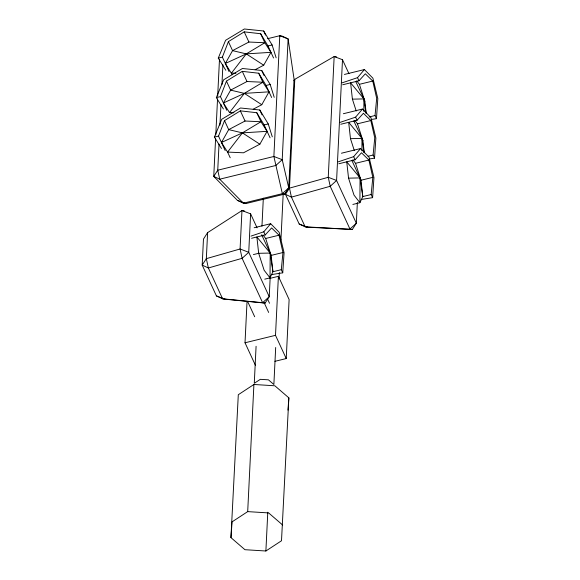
<?xml version="1.0" encoding="UTF-8"?>
<svg xmlns="http://www.w3.org/2000/svg" width="580" height="580" viewBox="0 0 580 580"><rect width="100%" height="100%" fill="white"/><g stroke="black" fill="none" stroke-linecap="round" stroke-linejoin="round"><path stroke-width="0.87" d="M361.913 150.815L361.993 138.41L353.807 120.944M363.841 111.316L363.921 98.912L355.736 81.447M244.434 210.968L241.969 210.555L207.611 232.638L206.335 258.658L208.372 267.989L222.604 298.794L225.069 299.207L265.096 303.123L269.243 296.685L270.251 276.123M215.6 138.555L213.752 176.407L237.452 200.39L243.404 203.181L245.782 203.58L284.736 194.061L288.731 187.862L294.053 79.054L288.122 38.903L282.163 36.12L279.785 35.713L267.51 38.715M215.782 134.944L217.543 98.897M217.674 96.193L219.487 59.24M219.03 144.065L217.746 170.201L219.711 179.191L243.404 203.181L282.358 193.662L284.736 194.061M219.95 125.142L220.965 104.407M221.937 84.586L222.908 64.757M230.942 537.624L238.3 394.719L253.91 384.482L274.855 385.787L288.855 397.858L281.503 540.763L265.887 551L244.948 549.702L230.942 537.624L232.08 521.855L247.696 511.618L268.634 512.923L282.641 524.994M265.096 303.123L262.624 302.702L242.121 258.317L240.084 248.987L241.969 210.555L250.618 213.861L248.74 252.3L269.243 296.685L262.624 302.702L222.604 298.794L216.42 295.901L202.188 265.096L203.464 239.076L207.611 232.638M255.381 365.204L245.021 342.78L247.029 301.651M247.696 511.618L253.91 384.482M256.084 346.274L254.279 383.293L260.326 379.327L268.438 379.827L273.869 384.504L275.681 347.493M261.957 226.2L263.327 198.215M274.913 361.325L286.237 358.556L275.507 335.327L278.393 276.319L269.685 278.443M279.031 278.879L279.342 272.556M280.93 240.055L283.185 194.01M265.887 551L267.786 512.227M285.563 192.545L285.476 194.344L299.186 224.018L305.145 226.802L307.523 227.208L352.35 229.441L356.345 223.242L357.36 202.514M336.538 56.927L334.16 56.521L294.792 79.337L289.471 188.137L291.435 197.135L305.145 226.802L352.35 229.441M286.237 358.556L289.123 299.541L278.393 276.319M342.497 59.711L336.589 180.481L356.345 223.242L349.965 229.042L330.216 186.281L328.251 177.291L334.16 56.521L342.497 59.711L348.957 73.696M271.266 274.637L282.743 272.817L284.077 252.706L279.168 232.341L270.679 223.706L254.178 227.737M371.178 119.509L376.471 118.668L377.812 98.556L372.897 78.191L364.414 69.556L344.433 74.443M369.243 159L374.542 158.159L375.876 138.054L370.968 117.689L362.478 109.054L343.367 113.724M361.13 199.484L372.614 197.657L373.948 177.553L369.039 157.187L360.55 148.553L341.439 153.221M287.97 410.125L288.412 403.992M288.543 402.237L288.855 397.858M282.743 272.817L281.3 269.685L282.96 252.518L279.031 235.204L271.607 227.94L265.241 234.929L251.589 238.271M376.471 118.668L375.028 115.536L376.688 98.368L372.759 81.055L365.335 73.79L358.969 80.779L342.686 84.767M374.542 158.159L373.099 155.034L374.76 137.866L370.83 120.553L363.406 113.288L357.041 120.278L340.75 124.258M372.614 197.657L371.164 194.532L372.824 177.364L368.894 160.051L361.47 152.786L355.105 159.775L338.821 163.756M229.064 71.587L222.379 57.115L228.397 41.615L244.216 31.864L260.652 33.727L268.004 45.965L273.564 58.007M226.758 110.272L220.451 96.613L226.461 81.113L242.288 71.362L258.724 73.225L266.075 85.463L271.636 97.505M225.2 150.575L218.522 136.112L224.532 120.604L240.352 110.853L256.788 112.723L264.139 124.961L270.077 137.808M225.808 70.267L218.276 58.123L225.591 40.303L244.354 29L263.654 30.994L272.114 44.965L276.145 57.819M223.409 109.004L216.34 97.621L223.655 79.793L242.425 68.498L261.725 70.492L270.178 84.462L274.217 97.317M221.473 148.502L214.411 137.112L221.727 119.291L240.49 107.996L259.796 109.99L268.25 123.96L272.281 136.815M232.21 74.711L225.33 63.488L232.558 50.627L248.914 42.028L264.813 42.739L270.947 52.345L263.719 65.206L255.149 69.709M233.943 112.788L229.528 112.585L223.394 102.986L230.623 90.125L246.986 81.526L262.885 82.237L269.019 91.836L261.783 104.704L253.221 109.207M221.466 142.484L228.694 129.623L245.05 121.024L260.957 121.735L267.083 131.334L259.855 144.202L243.499 152.794L227.592 152.083L221.466 142.484L242.411 132.878L260.957 121.735L256.788 112.723M293.908 80.714L294.792 79.337M229.528 112.585L244.347 93.38L262.885 82.237L258.724 73.225M342.091 82.853L357.526 77.655L364.414 69.556M340.163 122.351L355.598 117.153L362.478 109.054M250.93 236.132L263.791 231.804L270.679 223.706M338.227 161.842L353.662 156.651L360.55 148.553M225.33 63.488L246.275 53.889L264.813 42.739L260.652 33.727M223.394 102.986L244.347 93.38L269.019 91.836M218.276 58.123L222.379 57.115M268.004 45.965L272.114 44.965M216.34 97.621L220.451 96.613M266.075 85.463L270.178 84.462M356.729 80.845L359.411 84.317L372.759 81.055M214.411 137.112L218.522 136.112M264.139 124.961L268.25 123.96M369.17 116.964L375.028 115.536M354.793 120.343L357.476 123.816L370.83 120.553M368.075 156.259L373.099 155.034M352.865 159.841L355.547 163.313L368.894 160.051M372.824 177.364L360.999 180.25L351.871 160.442M371.164 194.532L362.797 196.576L359.897 202.717L352.857 204.443M262.994 234.994L265.676 238.467L279.031 235.204M253.395 254.591L258.673 253.3L270.193 253.061L271.128 255.41L272.926 271.73L270.026 277.871L264.748 279.161M282.96 252.518L271.128 255.41L265.676 238.467M281.3 269.685L272.926 271.73L270.193 253.061L261.638 234.806M245.021 342.78L275.507 335.327M270.947 52.345L246.275 53.889L232.558 50.627L228.397 41.615M267.083 131.334L242.411 132.878L228.694 129.623L224.532 120.604M366.009 113.136L363.921 98.912L350.603 82.824L352.408 99.151L363.921 98.912L364.856 101.261L366.19 113.281M364.08 152.634L361.993 138.41L348.674 122.322L350.472 138.649L361.993 138.41L362.928 140.751L364.255 152.779M348.544 178.147L353.996 195.083L359.897 202.717L360.057 177.908L346.738 161.82L348.544 178.147L360.057 177.908L362.797 196.576L360.999 180.25L355.547 163.313M235.879 73.29L231.456 73.087L246.275 53.889L263.719 65.206M237.452 200.39L245.782 203.58M299.186 224.018L307.523 227.208M216.42 295.901L225.069 299.207M261.783 104.704L244.347 93.38L230.623 90.125L226.461 81.113M259.855 144.202L242.411 132.878L227.592 152.083L230.216 157.753M357.526 77.655L358.969 80.779M355.598 117.153L357.041 120.278M353.662 156.651L355.105 159.775M263.654 30.994L265.546 35.09M244.216 31.864L248.914 42.028M261.725 70.492L263.994 75.407M242.288 71.362L246.986 81.526M259.796 109.99L262.066 114.905M240.352 110.853L245.05 121.024M263.791 231.804L265.241 234.929M250.618 213.861L257.07 227.838M267.641 299.215L269.519 303.267M264.161 302.716L268.656 312.439M247.58 301.353L254.692 316.752M359.411 84.317L364.856 101.261M352.408 99.151L356.221 111.005M357.476 123.816L362.928 140.751M350.472 138.649L354.293 150.503M270.193 253.061L270.026 277.871L264.125 270.236L258.673 253.3L256.875 236.974L270.193 253.061M279.785 35.713L273.876 156.484L282.358 193.662L288.731 187.862L282.214 159.674L288.122 38.903L279.785 35.713M217.746 170.201L213.752 176.407L219.711 179.191L275.841 165.474L282.214 159.674L273.876 156.484L217.746 170.201M206.335 258.658L202.188 265.096L208.372 267.989L242.121 258.317L248.74 252.3L240.084 248.987L206.335 258.658M289.471 188.137L285.476 194.344L291.435 197.135L330.216 186.281L336.589 180.481L328.251 177.291L289.471 188.137"/></g></svg>
